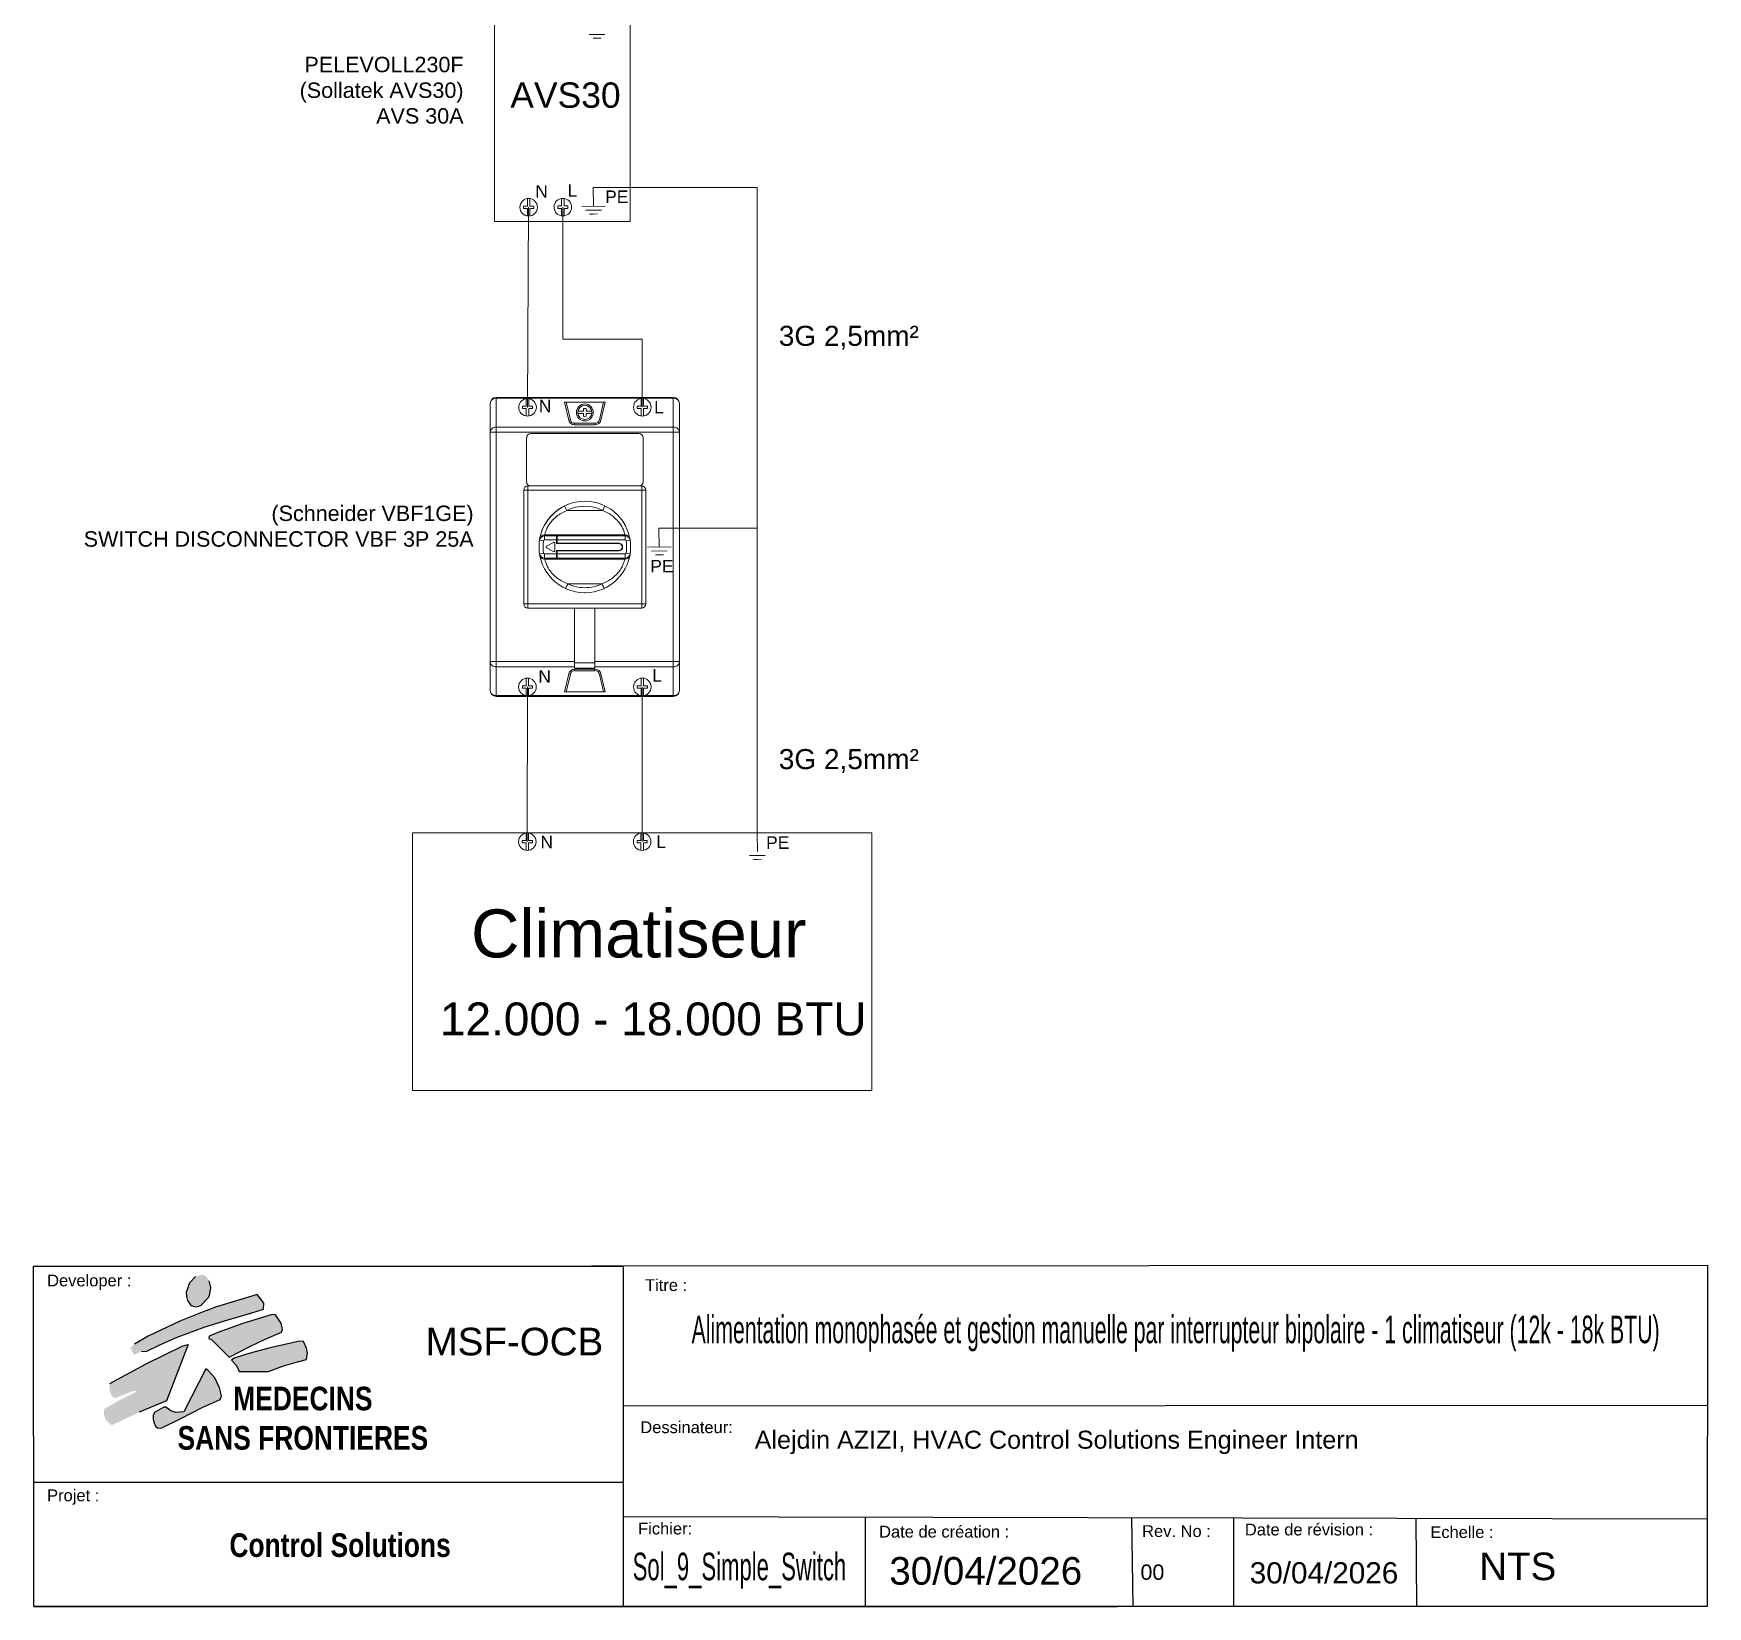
# Model space of a CAD drawing. Header units: millimetres. Extents: x 412 to 563, y 143 to 442.
# Drawn here: x 411.5 to 563.3, y 143.3 to 285.8 of the extents above; entities that cross this region are included whole.
import ezdxf
from ezdxf.enums import TextEntityAlignment as Align

# ---------------------------------------------------------------- set-up
doc = ezdxf.new("R2010")
doc.units = ezdxf.units.MM
for name, color, linetype, lineweight in [('01_Puissance', 250, 'Continuous', 20), ('03_Symbole', 250, 'Continuous', 15), ('_PROPRIETE_INTELLECTUELLE_AZIZI', 7, 'Continuous', 5)]:
    doc.layers.add(name, color=color, linetype=linetype, lineweight=lineweight)
doc.layers.add('04_Texte', color=7, linetype='Continuous')
doc.styles.get("Standard").update_dxf_attribs({"font": 'arial.ttf'})
doc.styles.add('TITLE', font='arial.ttf', dxfattribs={"width": 0.8})

# ---------------------------------------------------------------- blocks, each defined once
blk = doc.blocks.new('CARTOUCHE_AZIZI')
at = {"layer": '04_Texte', "linetype": 'Continuous'}
h = blk.add_hatch(color=256, dxfattribs=at)
h.paths.add_polyline_path([(-135.64, 28.9), (-135.78, 29.52), (-135.86, 29.69), (-136.11, 29.98), (-136.37, 30.06), (-136.77, 29.99), (-137.01, 29.9), (-137.47, 29.42), (-137.58, 29.21), (-137.68, 28.9), (-137.81, 28.51), (-137.79, 28.09), (-137.69, 27.72), (-137.36, 27.24), (-136.97, 27.13), (-136.55, 27.23), (-135.88, 27.93), (-135.75, 28.16)])
h.paths.add_polyline_path([(-135.2, 27.13), (-136.46, 26.65), (-138.43, 25.85), (-141.29, 24.49), (-142.52, 23.77), (-142.89, 23.46), (-142.59, 22.8), (-141.91, 23.13), (-141.46, 23.12), (-140.22, 23.71), (-138.66, 24.4), (-136.22, 25.3), (-134.37, 25.88), (-131.99, 26.58), (-130.84, 26.93), (-130.82, 27.49), (-131.4, 28.26)])
h.paths.add_polyline_path([(-137.67, 23.73), (-137.91, 23.69), (-138.2, 23.58), (-141.48, 22), (-144.78, 20.21), (-144.79, 19.63), (-144.6, 19.07), (-144.3, 18.88), (-142.73, 19.5), (-142.31, 19.57), (-142.46, 19.41), (-143.75, 18.78), (-145.3, 17.88), (-145.3, 17.38), (-145.12, 16.89), (-144.62, 16.42), (-142.11, 17.6), (-139.63, 18.65)])
h.paths.add_polyline_path([(-134.76, 18.76), (-134.65, 19.1), (-134.83, 19.83), (-135.26, 20.72), (-135.86, 21.39), (-136.08, 21.55), (-138.07, 17.64), (-138.78, 17.59), (-139.25, 17.72), (-139.7, 18.07), (-139.86, 18.07), (-140.73, 17.57), (-140.83, 17.31), (-140.83, 16.99), (-140.78, 16.7), (-140.63, 16.33), (-140.44, 16.18), (-140.1, 16.15), (-138.28, 17.07), (-136.39, 18.02)])
h.paths.add_polyline_path([(-134.97, 24.83), (-135.76, 24.49), (-135.78, 24.28), (-135.51, 24.16), (-133.95, 22.59), (-132.01, 23.59), (-130.75, 24.18), (-129.2, 24.87), (-129.12, 25.09), (-129.25, 25.66), (-129.7, 26.35), (-129.81, 26.44), (-130.05, 26.45), (-132.72, 25.64)])
h.paths.add_polyline_path([(-132.18, 22.92), (-133.5, 22.49), (-133.73, 22.31), (-133.29, 21.83), (-133.03, 21.31), (-130.39, 21.31), (-129.04, 21.82), (-127.76, 22.18), (-126.94, 22.37), (-126.86, 22.99), (-126.94, 23.41), (-127.22, 24.01), (-127.58, 24.03), (-130.23, 23.44)])
at = {"layer": '04_Texte'}
for p, q in [((-151.65, 30.85), (-98.23, 30.85)), ((-151.65, 11.27), (-98.23, 11.27)), ((-151.65, 0), (-98.23, 0)), ((-98.23, 0), (-53.45, 0))]:
    blk.add_line(p, q, dxfattribs=at)
at = {"layer": '04_Texte', "lineweight": -3}
for p, q in [((-98.23, 30.85), (-98.23, 0)), ((-98.23, 18.17), (-0.02, 18.24)), ((-98.23, 8.17), (-0.01, 7.96)), ((-76.3, 8.12), (-76.3, 0)), ((-52.18, 8.07), (-52.06, 0)), ((-42.92, 8.05), (-42.92, 0)), ((-26.4, 8.02), (-26.35, 0))]:
    blk.add_line(p, q, dxfattribs=at)
at = {"layer": '04_Texte', "linetype": 'Continuous'}
for p, q in [((-137.81, 28.51), (-137.68, 28.9)), ((-137.68, 28.9), (-137.58, 29.21)), ((-137.58, 29.21), (-137.47, 29.42)), ((-137.47, 29.42), (-137.01, 29.9)), ((-135.78, 29.52), (-135.64, 28.9)), ((-135.64, 28.9), (-135.75, 28.16)), ((-137.79, 28.09), (-137.81, 28.51)), ((-137.69, 27.72), (-137.79, 28.09)), ((-137.36, 27.24), (-137.69, 27.72)), ((-135.88, 27.93), (-136.55, 27.23)), ((-135.75, 28.16), (-135.88, 27.93)), ((-131.4, 28.26), (-135.2, 27.13)), ((-130.82, 27.49), (-131.4, 28.26)), ((-130.84, 26.93), (-130.82, 27.49)), ((-138.43, 25.85), (-141.29, 24.49)), ((-136.46, 26.65), (-138.43, 25.85)), ((-136.97, 27.13), (-137.36, 27.24)), ((-136.55, 27.23), (-136.97, 27.13)), ((-135.2, 27.13), (-136.46, 26.65)), ((-136.22, 25.3), (-134.37, 25.88)), ((-134.37, 25.88), (-131.99, 26.58)), ((-130.05, 26.45), (-132.72, 25.64)), ((-131.99, 26.58), (-130.84, 26.93)), ((-129.81, 26.44), (-130.05, 26.45)), ((-129.7, 26.35), (-129.81, 26.44)), ((-129.25, 25.66), (-129.7, 26.35)), ((-141.29, 24.49), (-142.52, 23.77)), ((-140.22, 23.71), (-138.66, 24.4)), ((-138.66, 24.4), (-136.22, 25.3)), ((-135.76, 24.49), (-135.78, 24.28)), ((-135.78, 24.28), (-135.51, 24.16)), ((-134.97, 24.83), (-135.76, 24.49)), ((-132.72, 25.64), (-134.97, 24.83)), ((-130.75, 24.18), (-129.2, 24.87)), ((-129.12, 25.09), (-129.25, 25.66)), ((-129.2, 24.87), (-129.12, 25.09)), ((-141.91, 23.13), (-141.46, 23.12)), ((-141.48, 22), (-138.2, 23.58)), ((-141.46, 23.12), (-140.22, 23.71)), ((-137.67, 23.73), (-139.63, 18.65)), ((-138.2, 23.58), (-137.91, 23.69)), ((-137.91, 23.69), (-137.67, 23.73)), ((-135.51, 24.16), (-133.95, 22.59)), ((-133.95, 22.59), (-132.01, 23.59)), ((-132.18, 22.92), (-133.5, 22.49)), ((-130.23, 23.44), (-132.18, 22.92)), ((-132.01, 23.59), (-130.75, 24.18)), ((-127.58, 24.03), (-130.23, 23.44)), ((-127.22, 24.01), (-127.58, 24.03)), ((-126.94, 23.41), (-127.22, 24.01)), ((-126.86, 22.99), (-126.94, 23.41)), ((-126.94, 22.37), (-126.86, 22.99)), ((-144.78, 20.21), (-141.48, 22)), ((-136.08, 21.55), (-138.07, 17.64)), ((-135.86, 21.39), (-136.08, 21.55)), ((-135.26, 20.72), (-135.86, 21.39)), ((-133.5, 22.49), (-133.73, 22.31)), ((-133.73, 22.31), (-133.29, 21.83)), ((-133.29, 21.83), (-133.03, 21.31)), ((-133.03, 21.31), (-130.39, 21.31)), ((-130.39, 21.31), (-129.04, 21.82)), ((-129.04, 21.82), (-127.76, 22.18)), ((-127.76, 22.18), (-126.94, 22.37)), ((-134.83, 19.83), (-135.26, 20.72)), ((-134.65, 19.1), (-134.83, 19.83)), ((-139.63, 18.65), (-142.11, 17.6)), ((-136.39, 18.02), (-134.76, 18.76)), ((-134.76, 18.76), (-134.65, 19.1)), ((-140.73, 17.57), (-140.83, 17.31)), ((-140.83, 17.31), (-140.83, 16.99)), ((-140.83, 16.99), (-140.78, 16.7)), ((-140.78, 16.7), (-140.63, 16.33)), ((-139.86, 18.07), (-140.73, 17.57)), ((-140.1, 16.15), (-138.28, 17.07)), ((-139.7, 18.07), (-139.86, 18.07)), ((-139.25, 17.72), (-139.7, 18.07)), ((-138.78, 17.59), (-139.25, 17.72)), ((-138.07, 17.64), (-138.78, 17.59)), ((-138.28, 17.07), (-136.39, 18.02)), ((-140.63, 16.33), (-140.44, 16.18)), ((-140.44, 16.18), (-140.1, 16.15))]:
    blk.add_line(p, q, dxfattribs=at)
at = {"layer": '04_Texte'}
blk.add_lwpolyline([(-151.68, 30.85), (0.03, 30.92), (0, 0), (-151.65, 0)], close=True, dxfattribs=at)
at = {"layer": '04_Texte', "style": 'TITLE'}
for s, p in [('Developer :', (-150.45, 29.01)), ('Titre : ', (-96.26, 28.59)), ('Dessinateur: ', (-96.69, 15.71)), ('Projet :', (-150.45, 9.54)), ('Fichier: ', (-96.89, 6.53)), ('Date de création :', (-75.05, 6.25)), ('Rev. No :', (-51.21, 6.3)), ('Date de révision :', (-41.9, 6.44)), ('Echelle : ', (-25.09, 6.21))]:
    blk.add_text(s, height=1.069, dxfattribs=at).set_placement(p)
at = {"layer": '04_Texte', "width": 0.572892}
blk.add_text('Sol_9_Simple_Switch', height=2.5, dxfattribs=at).set_placement((-97.38, 2.38), (-78.03, 2.38), align=Align.FIT)
at = {"layer": '04_Texte', "lineweight": -3, "attachment_point": 1}
for s, width, gutter_width, insert, char_height in [('MSF-OCB', 13.1966, 12.5, (-116.15, 25.26), 2.5), ('Alejdin AZIZI, HVAC Control Solutions Engineer Intern', 58.1415, 8.14, (-86.32, 15.93), 1.6279), ('NTS', 14.2549, 12.5, (-20.66, 4.89), 2.5)]:
    blk.add_mtext_dynamic_manual_height_columns(s, width=width, gutter_width=gutter_width, heights=[0], dxfattribs=dict(at, insert=insert, char_height=char_height))
at = {"layer": '04_Texte', "char_height": 2.1397, "width": 54.778, "attachment_point": 5, "style": 'TITLE'}
for s, insert in [('{\\fArial|b1|i0|c0|p39;MEDECINS\\PSANS FRONTIERES}', (-127.27, 17.05)), ('{\\fArial|b1|i0|c0|p39;Control Solutions}', (-123.9, 5.55))]:
    blk.add_mtext(s, dxfattribs=dict(at, insert=insert))
at = {"layer": '04_Texte', "insert": (-74.12, 4.48), "char_height": 2.5, "attachment_point": 1}
blk.add_mtext_dynamic_manual_height_columns('30/04/2026', width=5.8436, gutter_width=12.5, heights=[0], dxfattribs=at)
at = {"layer": '04_Texte', "width": 2.843584}
blk.add_attdef('TITRE', text='', height=2.5, dxfattribs=at).set_placement((-92.03, 23.86), (-4.31, 23.86), align=Align.FIT)
at = {"layer": '04_Texte'}
for tag, p, height in [('REV_NO', (-51.35, 2.42), 1.39), ('DATE_REV', (-41.45, 2.09), 1.93)]:
    blk.add_attdef(tag, p, '', height=height, dxfattribs=at)
at = {"layer": '_PROPRIETE_INTELLECTUELLE_AZIZI', "insert": (-151.68, 30.87), "char_height": 0.0144, "attachment_point": 1}
blk.add_mtext_dynamic_manual_height_columns('ORIG_DWG_AUTH:_AZIZI_Alejdin_2026', width=0.3855, gutter_width=0.0719, heights=[0], dxfattribs=at)

msp = doc.modelspace()

# ---------------------------------------------------------------- linework, layer by layer
at = {"layer": '01_Puissance'}
for p, q in [((462.63, 285.74), (461.92, 285.74)), ((461.92, 285.74), (463.34, 285.74)), ((462.63, 285.39), (462.27, 285.39)), ((462.27, 285.39), (462.98, 285.39)), ((462.26, 271.87), (462.29, 270.17)), ((477.12, 271.87), (462.26, 271.87)), ((477.12, 240.99), (477.12, 271.87)), ((456.42, 270.08), (456.32, 251.95)), ((459.52, 270.09), (459.52, 258.14)), ((461.23, 270.16), (463.36, 270.19)), ((462.29, 270.17), (461.23, 270.16)), ((461.59, 269.81), (463.01, 269.83)), ((462.3, 269.82), (461.59, 269.81)), ((461.95, 269.46), (462.66, 269.47)), ((462.3, 269.46), (461.95, 269.46)), ((465.61, 268.78), (465.61, 268.78)), ((459.52, 258.14), (466.72, 258.14)), ((466.72, 258.14), (466.72, 251.96)), ((468.23, 240.99), (468.26, 239.3)), ((468.23, 240.99), (477.12, 240.99)), ((477.12, 213.4), (477.12, 240.99)), ((467.19, 239.28), (469.33, 239.32)), ((468.26, 239.3), (467.19, 239.28)), ((467.55, 238.93), (468.98, 238.96)), ((468.26, 238.95), (467.55, 238.93)), ((467.91, 238.58), (468.63, 238.6)), ((468.27, 238.59), (467.91, 238.58)), ((456.31, 226.62), (456.3, 212.6)), ((466.72, 226.62), (466.71, 212.6)), ((477.12, 213.4), (477.15, 211.71)), ((476.44, 211.34), (477.87, 211.36)), ((477.16, 211.35), (476.44, 211.34)), ((476.81, 210.99), (477.52, 211)), ((477.16, 210.99), (476.81, 210.99))]:
    msp.add_line(p, q, dxfattribs=at)
at = {"layer": '03_Symbole', "color": 7, "linetype": 'Continuous'}
for p, q in [((455.96, 270.19), (455.96, 269.98)), ((456.32, 270.19), (455.96, 270.19)), ((456.32, 270.19), (456.32, 270.87)), ((456.53, 270.19), (456.53, 270.87)), ((456.88, 270.19), (456.53, 270.19)), ((456.88, 269.98), (456.88, 270.19)), ((459.06, 269.98), (459.06, 270.2)), ((459.06, 270.2), (459.41, 270.2)), ((459.41, 270.2), (459.41, 270.88)), ((459.63, 270.2), (459.63, 270.88)), ((459.63, 270.2), (459.98, 270.2)), ((459.98, 270.2), (459.98, 269.98)), ((455.96, 269.98), (456.32, 269.98)), ((456.32, 269.98), (456.32, 269.29)), ((456.53, 269.98), (456.53, 269.29)), ((456.53, 269.98), (456.88, 269.98)), ((459.41, 269.98), (459.06, 269.98)), ((459.41, 269.98), (459.41, 269.3)), ((459.63, 269.98), (459.63, 269.3)), ((459.98, 269.98), (459.63, 269.98)), ((455.86, 251.84), (455.86, 252.06)), ((455.86, 252.06), (456.21, 252.06)), ((456.21, 252.06), (456.21, 252.74)), ((456.43, 252.06), (456.43, 252.74)), ((456.43, 252.06), (456.78, 252.06)), ((456.78, 252.06), (456.78, 251.84)), ((466.26, 251.85), (466.26, 252.06)), ((466.26, 252.06), (466.61, 252.06)), ((466.61, 251.85), (466.26, 251.85)), ((466.61, 252.06), (466.61, 252.75)), ((466.61, 251.85), (466.61, 251.17)), ((466.82, 252.06), (466.82, 252.75)), ((466.82, 252.06), (467.18, 252.06)), ((466.82, 251.85), (466.82, 251.17)), ((467.18, 251.85), (466.82, 251.85)), ((467.18, 252.06), (467.18, 251.85)), ((456.21, 251.84), (455.86, 251.84)), ((456.21, 251.84), (456.21, 251.16)), ((456.43, 251.84), (456.43, 251.16)), ((456.78, 251.84), (456.43, 251.84)), ((455.85, 226.52), (455.85, 226.73)), ((455.85, 226.73), (456.2, 226.73)), ((456.2, 226.52), (455.85, 226.52)), ((456.2, 226.73), (456.2, 227.41)), ((456.2, 226.52), (456.2, 225.83)), ((456.42, 226.73), (456.42, 227.41)), ((456.42, 226.73), (456.77, 226.73)), ((456.42, 226.52), (456.42, 225.83)), ((456.77, 226.52), (456.42, 226.52)), ((456.77, 226.73), (456.77, 226.52)), ((466.26, 226.52), (466.26, 226.73)), ((466.26, 226.73), (466.61, 226.73)), ((466.61, 226.52), (466.26, 226.52)), ((466.61, 226.73), (466.61, 227.41)), ((466.61, 226.52), (466.61, 225.83)), ((466.83, 226.73), (466.83, 227.41)), ((466.83, 226.73), (467.18, 226.73)), ((466.83, 226.52), (466.83, 225.83)), ((467.18, 226.52), (466.83, 226.52)), ((467.18, 226.73), (467.18, 226.52)), ((455.84, 212.71), (455.84, 212.49)), ((456.2, 212.71), (455.84, 212.71)), ((455.84, 212.49), (456.2, 212.49)), ((456.2, 212.71), (456.2, 213.39)), ((456.2, 212.49), (456.2, 211.81)), ((456.41, 212.71), (456.41, 213.39)), ((456.77, 212.71), (456.41, 212.71)), ((456.41, 212.49), (456.41, 211.81)), ((456.41, 212.49), (456.77, 212.49)), ((456.77, 212.49), (456.77, 212.71)), ((466.25, 212.49), (466.25, 212.71)), ((466.25, 212.71), (466.6, 212.71)), ((466.6, 212.49), (466.25, 212.49)), ((466.6, 212.71), (466.6, 213.39)), ((466.6, 212.49), (466.6, 211.81)), ((466.82, 212.71), (466.82, 213.39)), ((466.82, 212.71), (467.17, 212.71)), ((466.82, 212.49), (466.82, 211.81)), ((467.17, 212.49), (466.82, 212.49)), ((467.17, 212.71), (467.17, 212.49))]:
    msp.add_line(p, q, dxfattribs=at)
at = {"layer": '03_Symbole', "color": 7}
for p, q in [((452.94, 226.31), (452.94, 252.3)), ((453.49, 252.85), (453.49, 225.75)), ((453.49, 252.85), (469.53, 252.85)), ((469.53, 252.78), (453.49, 252.78)), ((459.67, 252.42), (460.05, 250.79)), ((459.67, 252.42), (463.36, 252.42)), ((460.2, 250.82), (459.82, 252.42)), ((463.2, 252.42), (462.83, 250.82)), ((463.36, 252.42), (462.97, 250.79)), ((469.53, 225.75), (469.53, 252.85)), ((470.08, 226.31), (470.08, 252.3)), ((460.05, 250.79), (460.2, 250.82)), ((460.59, 250.51), (460.59, 250.36)), ((460.59, 250.51), (462.43, 250.51)), ((462.43, 250.36), (460.59, 250.36)), ((460.88, 251.6), (461.4, 251.6)), ((461.4, 251.38), (460.88, 251.38)), ((461.4, 251.6), (461.4, 251.84)), ((461.4, 251.13), (461.4, 251.38)), ((461.62, 251.84), (461.62, 251.6)), ((461.62, 251.6), (462.15, 251.6)), ((461.62, 251.38), (461.62, 251.13)), ((462.15, 251.38), (461.62, 251.38)), ((462.43, 250.36), (462.43, 250.51)), ((462.83, 250.82), (462.97, 250.79)), ((470.08, 249.69), (452.94, 249.69)), ((453.49, 250.17), (469.53, 250.17)), ((456.24, 245.2), (456.24, 249.2)), ((456.61, 249.57), (466.42, 249.57)), ((466.79, 249.2), (466.79, 245.2)), ((467.04, 244.46), (455.98, 244.46)), ((455.98, 234.14), (455.98, 244.46)), ((456.35, 244.83), (456.35, 233.77)), ((456.35, 244.83), (466.67, 244.83)), ((466.67, 233.77), (466.67, 244.83)), ((467.04, 244.46), (467.04, 234.14)), ((459.68, 243.02), (459.89, 242.61)), ((463.14, 242.61), (463.34, 243.02)), ((459.89, 242.61), (463.14, 242.61)), ((457.42, 239.97), (457.41, 239.92)), ((457.41, 239.91), (457.41, 239.92)), ((457.78, 239.86), (457.41, 239.91)), ((457.87, 240.31), (457.88, 240.4)), ((457.87, 240.31), (465.16, 240.31)), ((457.87, 240.31), (457.87, 239.94)), ((457.87, 239.94), (458.95, 239.94)), ((465.14, 240.4), (457.88, 240.4)), ((458.95, 239.61), (458.95, 240.31)), ((459.02, 239.65), (459.02, 240.31)), ((459.02, 239.94), (465.16, 239.94)), ((465.14, 240.4), (465.16, 240.31)), ((465.16, 239.94), (465.16, 240.31)), ((465.62, 239.91), (465.25, 239.86)), ((465.61, 239.92), (465.61, 239.97)), ((465.61, 239.92), (465.62, 239.91)), ((457.41, 238.7), (457.77, 238.75)), ((457.41, 238.69), (457.41, 238.7)), ((457.41, 238.69), (457.42, 238.63)), ((458.95, 238.67), (457.87, 238.67)), ((457.87, 238.67), (457.87, 238.3)), ((465.16, 238.3), (457.87, 238.3)), ((457.88, 238.19), (457.87, 238.3)), ((458.67, 239.71), (458.05, 239.38)), ((458.05, 239.22), (458.67, 238.89)), ((458.8, 239.63), (458.8, 238.97)), ((464.59, 239.61), (458.95, 239.61)), ((458.95, 238.99), (464.59, 238.99)), ((458.95, 238.3), (458.95, 238.99)), ((459.02, 239.65), (464.59, 239.65)), ((464.59, 238.95), (459.02, 238.95)), ((459.02, 238.3), (459.02, 238.95)), ((465.16, 238.67), (459.02, 238.67)), ((465.16, 238.3), (465.14, 238.19)), ((465.16, 238.3), (465.16, 238.67)), ((465.25, 238.75), (465.62, 238.7)), ((465.61, 238.63), (465.62, 238.69)), ((465.62, 238.7), (465.62, 238.69)), ((457.88, 238.19), (465.14, 238.19)), ((463.06, 235.96), (459.96, 235.96)), ((455.98, 234.14), (467.04, 234.14)), ((466.67, 233.77), (456.35, 233.77)), ((460.59, 228.32), (460.59, 233.77)), ((461.49, 235.15), (461.51, 235.15)), ((461.51, 235.15), (461.54, 235.15)), ((462.43, 233.77), (462.43, 228.32)), ((452.94, 228.91), (460.59, 228.91)), ((460.59, 228.43), (453.49, 228.43)), ((459.67, 226.18), (460.05, 227.81)), ((459.82, 226.18), (460.2, 227.78)), ((460.2, 227.78), (460.05, 227.81)), ((460.59, 228.8), (462.43, 228.8)), ((462.43, 228.32), (460.59, 228.32)), ((460.59, 228.24), (462.43, 228.24)), ((460.59, 228.24), (460.59, 228.09)), ((462.43, 228.09), (460.59, 228.09)), ((462.43, 228.91), (470.08, 228.91)), ((469.53, 228.43), (462.43, 228.43)), ((462.43, 228.09), (462.43, 228.24)), ((462.97, 227.81), (462.83, 227.78)), ((462.83, 227.78), (463.2, 226.18)), ((463.36, 226.18), (462.97, 227.81)), ((463.36, 226.18), (459.67, 226.18)), ((453.49, 225.83), (469.53, 225.83)), ((469.53, 225.75), (453.49, 225.75))]:
    msp.add_line(p, q, dxfattribs=at)
at = {"layer": '03_Symbole'}
for points in [[(453.33, 289.09), (465.61, 289.09), (465.61, 268.78), (453.33, 268.78)], [(445.89, 213.4), (487.53, 213.4), (487.53, 190.06), (445.89, 190.06)]]:
    msp.add_lwpolyline(points, close=True, dxfattribs=at)
at = {"layer": '03_Symbole', "color": 7}
msp.add_lwpolyline([(459.68, 243.02), (459.41, 242.87), (459.1, 242.67), (458.82, 242.46), (458.57, 242.22), (458.35, 241.99), (458.16, 241.74), (458, 241.5), (457.86, 241.27), (457.75, 241.05), (457.66, 240.84), (457.59, 240.66), (457.54, 240.5), (457.5, 240.36), (457.47, 240.24), (457.45, 240.15), (457.44, 240.09), (457.43, 240.05), (457.43, 240.02)], dxfattribs=at)
at = {"layer": '03_Symbole', "color": 7, "linetype": 'Continuous'}
for centre in [(456.42, 270.08), (459.52, 270.09), (456.32, 251.95), (466.72, 251.96), (456.31, 226.62), (466.72, 226.62), (456.3, 212.6), (466.71, 212.6)]:
    msp.add_circle(centre, 0.798, dxfattribs=at)
at = {"layer": '03_Symbole', "color": 7}
for radius in [0.765, 0.645]:
    msp.add_circle((461.51, 251.49), radius, dxfattribs=at)
for centre, radius, start, end in [((453.49, 252.3), 0.553, 90, 180), ((461.51, 251.49), 0.369, 72.5424, 107.4576), ((469.53, 252.3), 0.553, 0, 90), ((460.59, 250.91), 0.553, 193.1999, 270), ((460.59, 250.91), 0.406, 193.1999, 270), ((461.51, 251.49), 0.369, 252.5424, 287.4576), ((462.43, 250.91), 0.406, 270, 346.8001), ((462.43, 250.91), 0.553, 270, 346.8001), ((456.61, 249.2), 0.369, 90, 180), ((466.42, 249.2), 0.369, 0, 90), ((456.35, 244.46), 0.369, 90, 180), ((456.61, 245.2), 0.369, 180, 270), ((466.42, 245.2), 0.369, 270, 0), ((466.67, 244.46), 0.369, 0, 90), ((461.51, 239.3), 4.15, 270.3268, 269.7091), ((461.51, 239.3), 3.69, 63.8397, 116.1603), ((457.87, 239.85), 0.461, 89.9713, 170.721), ((457.88, 239.94), 0.461, 89.9771, 170.0305), ((461.51, 239.3), 3.78, 171.5146, 188.3884), ((457.87, 239.85), 0.0922, 90.0179, 171.5334), ((458.71, 239.63), 0.0922, 0, 117.9019), ((465.14, 239.94), 0.461, 9.9695, 90.0229), ((465.16, 239.85), 0.461, 9.2833, 90.0286), ((465.16, 239.85), 0.0922, 8.4662, 89.9826), ((461.51, 239.3), 3.78, 351.6115, 8.4854), ((457.87, 238.76), 0.461, 189.3762, 270.0443), ((457.88, 238.65), 0.461, 190.227, 270.0354), ((457.87, 238.76), 0.0922, 188.3599, 269.9749), ((458.1, 239.3), 0.0922, 117.9019, 242), ((458.71, 238.97), 0.0922, 242, 0), ((464.59, 239.3), 0.35, 270, 90), ((464.59, 239.3), 0.313, 270, 90), ((465.14, 238.65), 0.461, 269.9646, 349.773), ((465.16, 238.76), 0.0922, 270.0299, 351.6357), ((465.16, 238.76), 0.461, 269.9641, 350.6738), ((461.51, 239.3), 3.69, 245.1039, 270.0004), ((461.51, 239.3), 3.69, 269.9996, 294.8961), ((456.35, 234.14), 0.369, 180, 270), ((466.67, 234.14), 0.369, 270, 0), ((460.59, 227.69), 0.553, 90, 166.8001), ((460.59, 227.69), 0.406, 90, 166.8001), ((462.43, 227.69), 0.553, 13.1999, 90), ((462.43, 227.69), 0.406, 13.1999, 90), ((453.49, 226.31), 0.553, 180, 270), ((469.53, 226.31), 0.553, 270, 0)]:
    msp.add_arc(centre, radius, start, end, dxfattribs=at)
for points, knots in [([(453.49, 252.78), (453.42, 252.78), (453.28, 252.75), (453.1, 252.65), (452.99, 252.51), (452.95, 252.39), (452.94, 252.33), (452.94, 252.3)], [0, 0, 0, 0, 0.265958, 0.522635, 0.765644, 0.883584, 1, 1, 1, 1]), ([(470.08, 252.3), (470.08, 252.33), (470.08, 252.39), (470.03, 252.51), (469.93, 252.65), (469.75, 252.75), (469.6, 252.78), (469.53, 252.78)], [0, 0, 0, 0, 0.116416, 0.234356, 0.477365, 0.734042, 1, 1, 1, 1]), ([(452.94, 249.69), (452.94, 249.72), (452.95, 249.79), (452.99, 249.91), (453.1, 250.04), (453.28, 250.15), (453.42, 250.17), (453.49, 250.17)], [0, 0, 0, 0, 0.116416, 0.234356, 0.477365, 0.734042, 1, 1, 1, 1]), ([(469.53, 250.17), (469.6, 250.17), (469.75, 250.15), (469.93, 250.04), (470.03, 249.91), (470.08, 249.79), (470.08, 249.72), (470.08, 249.69)], [0, 0, 0, 0, 0.265956, 0.522634, 0.765644, 0.883584, 1, 1, 1, 1]), ([(457.88, 240.4), (457.9, 240.49), (457.95, 240.68), (458.08, 241), (458.27, 241.35), (458.56, 241.72), (458.94, 242.07), (459.38, 242.38), (459.72, 242.54), (459.89, 242.61)], [0, 0, 0, 0, 0.091082, 0.192368, 0.323831, 0.47747, 0.645014, 0.820323, 1, 1, 1, 1]), ([(463.14, 242.61), (463.48, 242.47), (464.09, 242.12), (464.74, 241.42), (465.04, 240.82), (465.12, 240.49), (465.14, 240.4)], [0, 0, 0, 0, 0.354895, 0.6759, 0.908711, 1, 1, 1, 1]), ([(459.96, 235.96), (459.61, 236.09), (458.98, 236.44), (458.31, 237.14), (458, 237.76), (457.91, 238.09), (457.88, 238.19)], [0, 0, 0, 0, 0.352133, 0.672179, 0.906383, 1, 1, 1, 1]), ([(465.14, 238.19), (465.12, 238.09), (465.06, 237.89), (464.93, 237.57), (464.73, 237.21), (464.43, 236.84), (464.04, 236.49), (463.58, 236.19), (463.24, 236.03), (463.06, 235.96)], [0, 0, 0, 0, 0.093411, 0.195614, 0.32755, 0.481015, 0.647748, 0.821809, 1, 1, 1, 1]), ([(459.77, 235.54), (459.77, 235.54), (459.77, 235.54), (459.77, 235.54), (459.77, 235.54), (459.77, 235.55), (459.77, 235.55), (459.78, 235.56), (459.78, 235.57), (459.79, 235.59), (459.8, 235.61), (459.81, 235.63), (459.82, 235.66), (459.84, 235.7), (459.86, 235.74), (459.89, 235.81), (459.93, 235.88), (459.95, 235.93), (459.96, 235.96)], [0, 0, 0, 0, 0.001023, 0.004114, 0.009352, 0.01681, 0.026561, 0.038678, 0.0703, 0.112061, 0.163554, 0.224174, 0.293318, 0.370216, 0.453445, 0.632549, 0.81832, 1, 1, 1, 1]), ([(463.26, 235.54), (463.26, 235.54), (463.26, 235.54), (463.26, 235.54), (463.26, 235.54), (463.26, 235.55), (463.25, 235.55), (463.25, 235.56), (463.24, 235.57), (463.24, 235.59), (463.23, 235.61), (463.22, 235.63), (463.2, 235.66), (463.19, 235.7), (463.17, 235.74), (463.14, 235.81), (463.1, 235.88), (463.08, 235.93), (463.06, 235.96)], [0, 0, 0, 0, 0.001023, 0.004114, 0.009352, 0.01681, 0.026561, 0.038678, 0.0703, 0.112061, 0.163554, 0.224174, 0.293318, 0.370216, 0.453445, 0.632549, 0.81832, 1, 1, 1, 1]), ([(453.49, 228.43), (453.42, 228.43), (453.28, 228.46), (453.1, 228.56), (452.99, 228.69), (452.95, 228.82), (452.94, 228.88), (452.94, 228.91)], [0, 0, 0, 0, 0.265956, 0.522634, 0.765644, 0.883584, 1, 1, 1, 1]), ([(470.08, 228.91), (470.08, 228.88), (470.08, 228.82), (470.03, 228.69), (469.93, 228.56), (469.75, 228.46), (469.6, 228.43), (469.53, 228.43)], [0, 0, 0, 0, 0.116416, 0.234356, 0.477365, 0.734042, 1, 1, 1, 1]), ([(452.94, 226.31), (452.94, 226.27), (452.95, 226.21), (452.99, 226.09), (453.1, 225.95), (453.28, 225.85), (453.42, 225.83), (453.49, 225.83)], [0, 0, 0, 0, 0.116416, 0.234356, 0.477365, 0.734042, 1, 1, 1, 1]), ([(469.53, 225.83), (469.6, 225.83), (469.75, 225.85), (469.93, 225.95), (470.03, 226.09), (470.08, 226.21), (470.08, 226.27), (470.08, 226.31)], [0, 0, 0, 0, 0.265958, 0.522635, 0.765644, 0.883584, 1, 1, 1, 1])]:
    msp.add_open_spline(points, degree=3, knots=knots, dxfattribs=at)
at = {"layer": '04_Texte'}
msp.add_line((465.61, 268.78), (465.61, 268.78), dxfattribs=at)

# ---------------------------------------------------------------- block references
at = {"layer": '01_Puissance'}
ref = msp.add_blockref('CARTOUCHE_AZIZI', (563.23, 143.3), dxfattribs=at)
ref.add_attrib('DATE_REV', '30/04/2026', (521.77, 145.39), dxfattribs={"layer": '04_Texte', "height": 1.926})
ref.add_attrib('REV_NO', '00', (511.87, 145.72), dxfattribs={"layer": '04_Texte', "height": 1.39})
ref.add_attrib('TITRE', 'Alimentation monophasée et gestion manuelle par interrupteur bipolaire - 1 climatiseur (12k - 18k BTU)', dxfattribs={"layer": '04_Texte', "height": 2.5, "width": 0.551789}).set_placement((471.19, 167.16), (558.92, 167.16), align=Align.FIT)

# ---------------------------------------------------------------- texts
at = {"layer": '04_Texte', "attachment_point": 1}
for s, width, gutter_width, heights, insert, char_height in [('\\pxqr;PELEVOLL230F\\P(Sollatek AVS30)\\PAVS 30A', 17.33, 6.98, [0], (433.19, 283.71), 1.3965), ('AVS30', 10.8576, 11.5, [0], (454.76, 281.39), 2.299), ('N', 1.1335, 5.67, [0], (457.02, 272.08), 1.13), ('L', 1.1335, 5.67, [0], (459.94, 272.17), 1.13), ('PE', 1.1335, 5.67, [0], (463.35, 271.6), 1.133), ('N', 1.1335, 5.67, [0], (457.34, 252.64), 1.13), ('L', 1.1335, 5.67, [0], (467.79, 252.54), 1.13), ('\\pxqr;(Schneider VBF1GE)\\PSWITCH DISCONNECTOR VBF 3P 25A', 36.1815, 6.98, [8.61], (415.25, 243.05), 1.3965), ('PE', 1.1335, 5.67, [0], (467.44, 238.13), 1.133), ('N', 1.1335, 5.67, [0], (457.3, 228.13), 1.13), ('L', 1.1335, 5.67, [0], (467.62, 228.23), 1.13), ('N', 1.1335, 5.67, [0], (457.49, 213.13), 1.13), ('L', 1.1335, 5.67, [0], (467.98, 213.16), 1.13), ('PE', 1.1335, 5.67, [0], (477.94, 213.08), 1.133), ('Climatiseur', 38.2093, 21.76, [0], (451.2, 206.46), 4.3515), ('12.000 - 18.000 BTU', 40.4111, 14.91, [0], (448.38, 198.03), 2.9811)]:
    msp.add_mtext_dynamic_manual_height_columns(s, width=width, gutter_width=gutter_width, heights=heights, dxfattribs=dict(at, insert=insert, char_height=char_height))
at = {"layer": '04_Texte', "lineweight": -3, "char_height": 1.818, "attachment_point": 1}
for insert in [(479.09, 259.34), (479.09, 220.99)]:
    msp.add_mtext_dynamic_manual_height_columns('3G 2,5mm²', width=14.5847, gutter_width=9.09, heights=[0], dxfattribs=dict(at, insert=insert))

doc.saveas('drawing.dxf')
